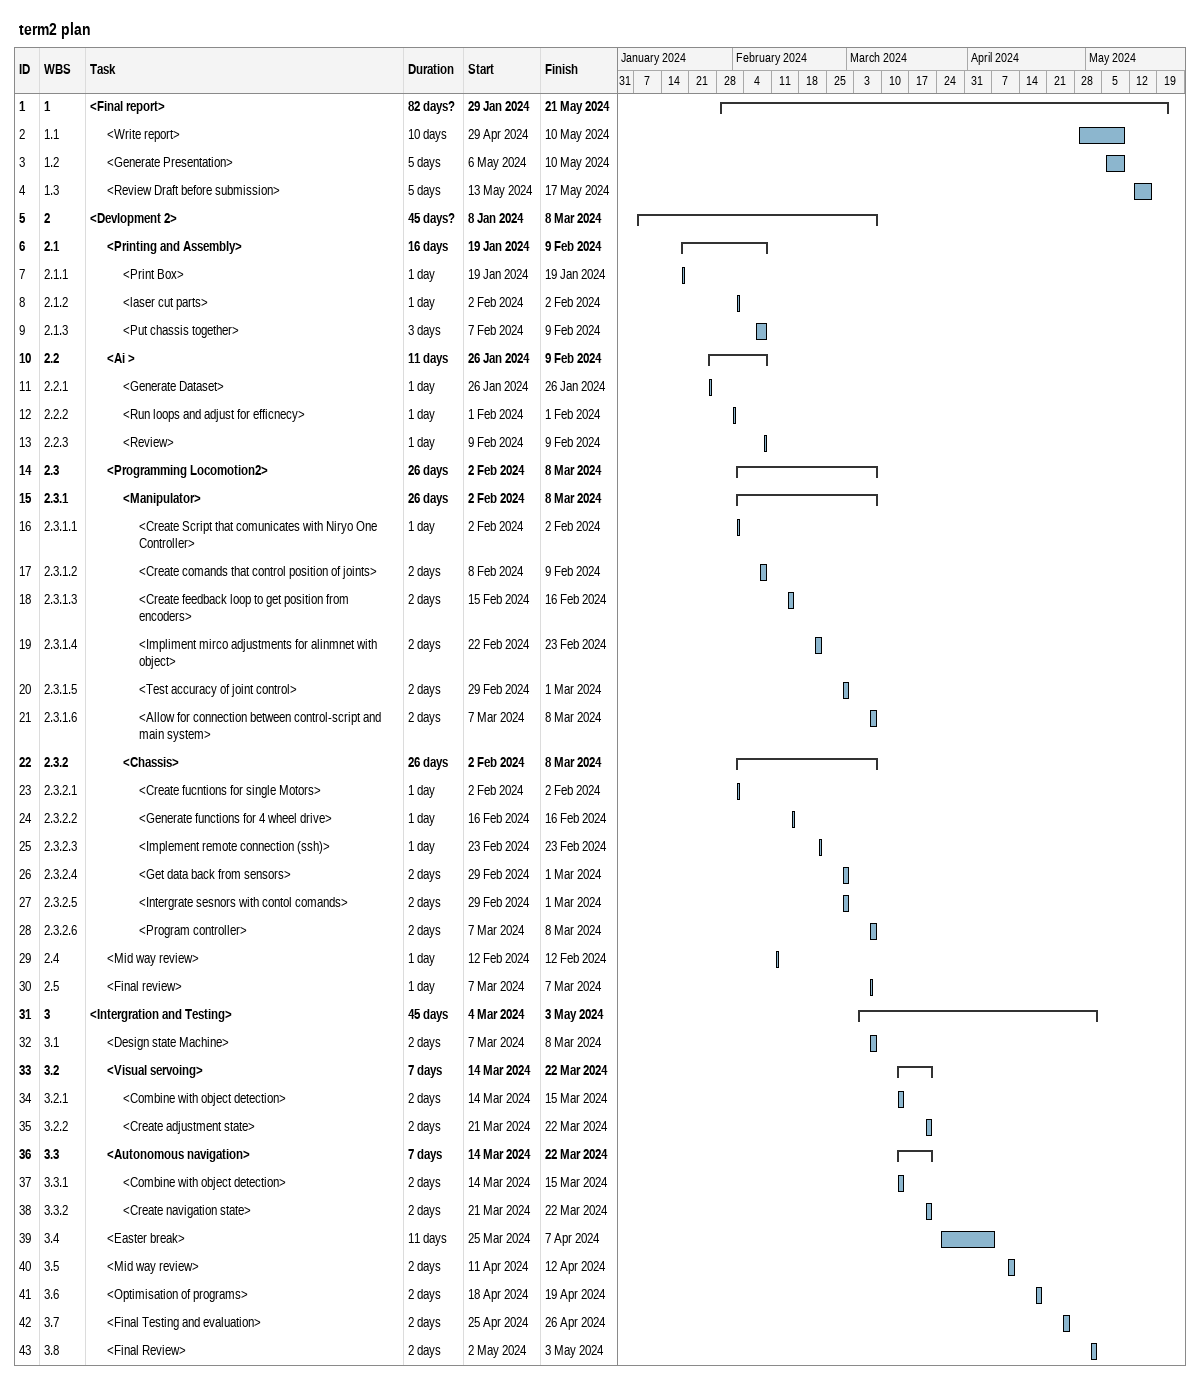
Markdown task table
term2 plan

| ID | WBS | Task | Duration | Start | Finish |
|---|---|---|---|---|---|
| 1 | 1 | **<Final report>** | 82d? | 2024-01-29 | 2024-05-21 |
| 2 | 1.1 | <Write report> | 10d | 2024-04-29 | 2024-05-10 |
| 3 | 1.2 | <Generate Presentation> | 5d | 2024-05-06 | 2024-05-10 |
| 4 | 1.3 | <Review Draft before submission> | 5d | 2024-05-13 | 2024-05-17 |
| 5 | 2 | **<Devlopment 2>** | 45d? | 2024-01-08 | 2024-03-08 |
| 6 | 2.1 | **<Printing and Assembly>** | 16d | 2024-01-19 | 2024-02-09 |
| 7 | 2.1.1 | <Print Box> | 1d | 2024-01-19 | 2024-01-19 |
| 8 | 2.1.2 | <laser cut parts> | 1d | 2024-02-02 | 2024-02-02 |
| 9 | 2.1.3 | <Put chassis together> | 3d | 2024-02-07 | 2024-02-09 |
| 10 | 2.2 | **<Ai >** | 11d | 2024-01-26 | 2024-02-09 |
| 11 | 2.2.1 | <Generate Dataset> | 1d | 2024-01-26 | 2024-01-26 |
| 12 | 2.2.2 | <Run loops and adjust for efficnecy> | 1d | 2024-02-01 | 2024-02-01 |
| 13 | 2.2.3 | <Review> | 1d | 2024-02-09 | 2024-02-09 |
| 14 | 2.3 | **<Programming Locomotion2>** | 26d | 2024-02-02 | 2024-03-08 |
| 15 | 2.3.1 | **<Manipulator>** | 26d | 2024-02-02 | 2024-03-08 |
| 16 | 2.3.1.1 | <Create Script that comunicates with Niryo One Controller> | 1d | 2024-02-02 | 2024-02-02 |
| 17 | 2.3.1.2 | <Create comands that control position of joints> | 2d | 2024-02-08 | 2024-02-09 |
| 18 | 2.3.1.3 | <Create feedback loop to get position from encoders> | 2d | 2024-02-15 | 2024-02-16 |
| 19 | 2.3.1.4 | <Impliment mirco adjustments for alinmnet with object> | 2d | 2024-02-22 | 2024-02-23 |
| 20 | 2.3.1.5 | <Test accuracy of joint control> | 2d | 2024-02-29 | 2024-03-01 |
| 21 | 2.3.1.6 | <Allow for connection between control-script and main system> | 2d | 2024-03-07 | 2024-03-08 |
| 22 | 2.3.2 | **<Chassis>** | 26d | 2024-02-02 | 2024-03-08 |
| 23 | 2.3.2.1 | <Create fucntions for single Motors> | 1d | 2024-02-02 | 2024-02-02 |
| 24 | 2.3.2.2 | <Generate functions for 4 wheel drive> | 1d | 2024-02-16 | 2024-02-16 |
| 25 | 2.3.2.3 | <Implement remote connection (ssh)> | 1d | 2024-02-23 | 2024-02-23 |
| 26 | 2.3.2.4 | <Get data back from sensors> | 2d | 2024-02-29 | 2024-03-01 |
| 27 | 2.3.2.5 | <Intergrate sesnors with contol comands> | 2d | 2024-02-29 | 2024-03-01 |
| 28 | 2.3.2.6 | <Program controller> | 2d | 2024-03-07 | 2024-03-08 |
| 29 | 2.4 | <Mid way review> | 1d | 2024-02-12 | 2024-02-12 |
| 30 | 2.5 | <Final review> | 1d | 2024-03-07 | 2024-03-07 |
| 31 | 3 | **<Intergration and Testing>** | 45d | 2024-03-04 | 2024-05-03 |
| 32 | 3.1 | <Design state Machine> | 2d | 2024-03-07 | 2024-03-08 |
| 33 | 3.2 | **<Visual servoing>** | 7d | 2024-03-14 | 2024-03-22 |
| 34 | 3.2.1 | <Combine with object detection> | 2d | 2024-03-14 | 2024-03-15 |
| 35 | 3.2.2 | <Create adjustment state> | 2d | 2024-03-21 | 2024-03-22 |
| 36 | 3.3 | **<Autonomous navigation>** | 7d | 2024-03-14 | 2024-03-22 |
| 37 | 3.3.1 | <Combine with object detection> | 2d | 2024-03-14 | 2024-03-15 |
| 38 | 3.3.2 | <Create navigation state> | 2d | 2024-03-21 | 2024-03-22 |
| 39 | 3.4 | <Easter break> | 11d | 2024-03-25 | 2024-04-07 |
| 40 | 3.5 | <Mid way review> | 2d | 2024-04-11 | 2024-04-12 |
| 41 | 3.6 | <Optimisation of programs> | 2d | 2024-04-18 | 2024-04-19 |
| 42 | 3.7 | <Final Testing and evaluation> | 2d | 2024-04-25 | 2024-04-26 |
| 43 | 3.8 | <Final Review> | 2d | 2024-05-02 | 2024-05-03 |
